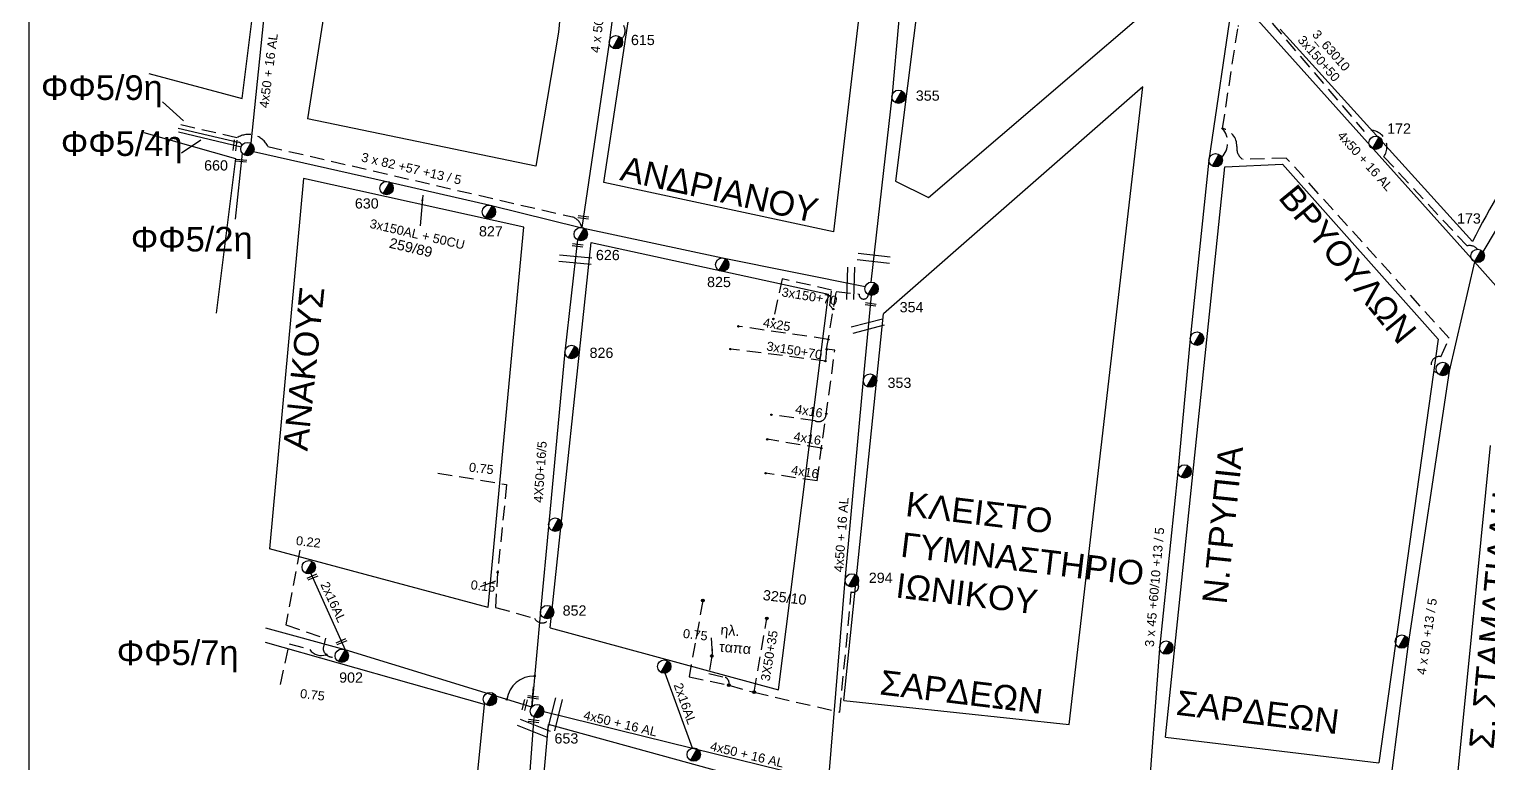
# Model space of a CAD drawing. Header units: millimetres. Extents: x 1421 to 7547, y 822 to 1863.
# Drawn here: x 5474.1 to 5731, y 1601 to 1730.2 of the extents above; entities that cross this region are included whole.
import ezdxf

# ---------------------------------------------------------------- set-up
doc = ezdxf.new("R2010")
doc.units = ezdxf.units.MM
doc.linetypes.add('DASHED', pattern=[19.05, 12.7, -6.35])
doc.layers.get('0').update_dxf_attribs({"lineweight": 30})
for name, color, linetype, lineweight in [('2x16', 7, 'Continuous', 30), ('3x45+60_10+13_5', 7, 'Continuous', 30), ('3x50+35+13_5', 7, 'Continuous', 30), ('3x82+57+13_5', 7, 'Continuous', 30), ('4x50+13_5', 7, 'Continuous', 30), ('4x50+16_5', 7, 'Continuous', 30), ('TEXT_ΔΙΑΦΟΡΑ', 7, 'Continuous', 30), ('TEXT_ΚΑΛΩΔΙΩΝ', 7, 'Continuous', 30), ('Άγνωστα', 7, 'Continuous', 30), ('Άγνωστο εναέριο καλώδιο', 7, 'Continuous', 30), ('Άγνωστο Υπόγειο Καλώδιο', 7, 'DASHED', 30), ('Γυμνά εναέρια ΧΤ και ΦΟΠ (3Φ)   4x50+16AL', 7, 'Continuous', 30), ('Επιγραφές - Σχήματα', 7, 'Continuous', 30), ('Καλωδια Χ.Τ. 3x50+35', 7, 'Continuous', 30), ('Καλώδια ΧΤ   3x150+70AL', 7, 'DASHED', 30), ('Καλώδια ΧΤ   3x150AL+50CU', 7, 'DASHED', 30), ('Μηχανική τομή', 7, 'Continuous', 30), ('Στύλος ΦΜ', 7, 'Continuous', 30), ('Στύλος ΦΜ @ 1', 7, 'Continuous', 30), ('Συνδέσεις', 7, 'Continuous', 30), ('Τομή', 7, 'Continuous', 30), ('Υπόβαθρο ΔΕΗ', 7, 'Continuous', 30), ('Υπόγεια Καλώδια Δικτύου ΧΤ   .075', 7, 'DASHED', 30), ('Υπόγεια Καλώδια Δικτύου ΧΤ   .15', 7, 'DASHED', 30), ('Υπόγεια Καλώδια Δικτύου ΧΤ  .0225', 7, 'DASHED', 30), ('Υπόγεια Καλώδια Δικτύου ΧΤ  4x16AL', 7, 'DASHED', 30), ('Υπόγεια Καλώδια Δικτύου ΧΤ  4X25', 7, 'DASHED', 30)]:
    doc.layers.add(name, color=color, linetype=linetype, lineweight=lineweight)
doc.styles.add('arial', font='arial.ttf')
doc.styles.get("Standard").update_dxf_attribs({"font": 'arial.ttf'})
doc.linetypes.add('SYN_LINE', pattern='A,0.5,-0.0001,["/\\/\\/\\/",Standard,S=0.1,R=0,X=0,Y=-0.05],-0.25', length=0.7501)
doc.dimstyles.new('ISO-25', dxfattribs={"dimtxt": 2.5, "dimasz": 2.5, "dimexe": 1.25, "dimexo": 0.625, "dimtad": 1, "dimtxsty": 'Standard', "dimcen": 2.5, "dimadec": 0, "dimazin": 0, "dimtfac": 1, "dimtmove": 0, "dimatfit": 3, "dimfxl": 1, "dimarcsym": 0})

# ---------------------------------------------------------------- blocks, each defined once
blk = doc.blocks.new('ΥΠΑΡΧΩΝ ΤΣΙΜΕΝΤΕΝΙΟΣ ΣΤΥΛΟΣ')
at = {"layer": 'Στύλος ΦΜ'}
blk.add_hatch(color=7, dxfattribs=at).paths.add_polyline_path([(-1.29, -2.28, 0.574793), (2.62, 0, 0.268822), (1.3, 2.27)])
at = {"layer": 'Στύλος ΦΜ', "color": 7}
blk.add_line((-1.29, -2.28), (1.3, 2.27), dxfattribs=at)
blk.add_circle((0, 0), 2.62, dxfattribs=at)
at = {"layer": 'Στύλος ΦΜ', "flags": 4}
for tag, p in [('ΑΡΙΘΜΟΣ', (-4.68, 8.05)), ('ΤΥΠΟΣ', (-4.91, 3.03))]:
    blk.add_attdef(tag, p, '', height=4, dxfattribs=at)
blk = doc.blocks.new('ΜΗΧΑΝΙΚΗ ΤΟΜΗ')
at = {"layer": 'Μηχανική τομή', "lineweight": -3, "ltscale": 40}
for p, q in [((-3.8, 1.2), (3.8, 1.2)), ((3.8, -0.4), (-3.8, -0.4))]:
    blk.add_line(p, q, dxfattribs=at)
blk = doc.blocks.new('ΤΟΜΗ')
at = {"layer": 'Τομή', "lineweight": -3, "ltscale": 40}
for p, q in [((-11.4, 1.1), (11.4, 1.1)), ((11.4, -3.6), (-11.4, -3.6))]:
    blk.add_line(p, q, dxfattribs=at)
blk = doc.blocks.new('_ΣΥΝΔΕΣΗ')
at = {"layer": 'Συνδέσεις', "linetype": 'SYN_LINE', "ltscale": 40}
blk.add_hatch(color=256, dxfattribs=at).paths.add_polyline_path([(0.5, -0.01, 1), (-0.5, -0.01, 1)])
at = {"layer": 'Συνδέσεις'}
blk.add_circle((0, -0.01), 0.5, dxfattribs=at)

msp = doc.modelspace()

# ---------------------------------------------------------------- linework, layer by layer
at = {"linetype": 'Continuous', "lineweight": -3, "ltscale": 0.2}
msp.add_lwpolyline([(5474.15, 1851.64), (7546.99, 1855.83), (7546.99, 826.44), (5474.15, 822.25)], close=True, dxfattribs=at)
at = {"color": 5, "linetype": 'DASHED', "lineweight": -3, "ltscale": 0.2}
msp.add_lwpolyline([(5722.1, 1669.7, -0.972507), (5722.7, 1672.54), (5724.18, 1675.82), (5695.5, 1707.54), (5687.82, 1707.28, -0.281456), (5686.8, 1709.58, 0.362085), (5684.28, 1712.74)], format="xyb", dxfattribs=at)
at = {"color": 10, "lineweight": -3, "ltscale": 0.2}
msp.add_arc((5525.6, 1622.44), 2.53, 215.943, 289.6339, dxfattribs=at)
at = {"layer": '2x16', "color": 10, "lineweight": -3, "ltscale": 0.2}
msp.add_lwpolyline([(5523.74, 1634.34), (5529.79, 1620.89)], dxfattribs=at)
at = {"layer": '2x16', "color": 27, "lineweight": -3, "ltscale": 0.2}
msp.add_lwpolyline([(5590.93, 1603.62), (5586.12, 1616.8)], dxfattribs=at)
at = {"layer": '3x45+60_10+13_5', "color": 6, "lineweight": -3, "ltscale": 0.2}
msp.add_lwpolyline([(5686.05, 1735.53), (5681.89, 1707.18), (5678.6, 1675.71), (5676.42, 1652.29), (5673.19, 1621.17), (5670.98, 1592)], dxfattribs=at)
at = {"layer": '3x50+35+13_5', "color": 5, "lineweight": -3, "ltscale": 0.2}
msp.add_lwpolyline([(5562.99, 1609.08), (5561.11, 1583.67), (5558.62, 1555.78), (5556.42, 1533.03)], dxfattribs=at)
at = {"layer": '3x82+57+13_5', "color": 6, "linetype": 'DASHED', "lineweight": -3, "ltscale": 0.2}
msp.add_lwpolyline([(5500.83, 1713.42), (5510.8, 1711.14, -0.441539), (5516.18, 1709.57), (5569.79, 1697.16, -0.263479), (5571.45, 1695.31)], format="xyb", dxfattribs=at)
at = {"layer": '4x50+13_5', "color": 5, "lineweight": -3, "ltscale": 0.2}
msp.add_lwpolyline([(5728.62, 1689.27), (5724.18, 1670.01), (5716.96, 1621.95), (5712.23, 1585.12)], dxfattribs=at)
at = {"layer": '4x50+16_5', "color": 6, "lineweight": -3, "ltscale": 0.2}
msp.add_lwpolyline([(5582.61, 1789.88), (5580.7, 1762.2), (5576.3, 1727.83), (5571.45, 1695.31)], dxfattribs=at)
at = {"layer": '4x50+16_5', "color": 10, "lineweight": -3, "ltscale": 0.2}
for points in [[(5570.69, 1693.12), (5568.47, 1673.41), (5565.64, 1643.21), (5564.18, 1627.73), (5562.64, 1610.83), (5562.96, 1614.39)], [(5562.64, 1610.83), (5529.79, 1620.89), (5515.81, 1624.72)]]:
    msp.add_lwpolyline(points, dxfattribs=at)
at = {"layer": 'Άγνωστα', "color": 30, "lineweight": -3, "ltscale": 0.2}
msp.add_arc((5510.88, 1709.64), 0.713, 9.4939, 84.0235, dxfattribs=at)
at = {"layer": 'Άγνωστο εναέριο καλώδιο', "color": 62, "lineweight": -3, "ltscale": 0.2}
msp.add_lwpolyline([(5622.38, 1685.67), (5626.15, 1718.8), (5628.39, 1743.72)], dxfattribs=at)
at = {"layer": 'Άγνωστο εναέριο καλώδιο', "color": 30, "lineweight": -3, "ltscale": 0.2}
for points in [[(5500.38, 1712.81), (5510.96, 1710.35)], [(5511.65, 1708.39), (5510.43, 1696.77)]]:
    msp.add_lwpolyline(points, dxfattribs=at)
at = {"layer": 'Άγνωστο Υπόγειο Καλώδιο', "color": 27, "lineweight": -3, "ltscale": 0.2}
for points in [[(5614.57, 1673.85), (5616.25, 1684.03), (5620.27, 1683.58, 1.014162), (5621.9, 1683.47, -128.282968)], [(5594.35, 1619.82), (5593.84, 1616.72), (5596.69, 1616.05, -0.424094), (5597.33, 1614.68)]]:
    msp.add_lwpolyline(points, format="xyb", dxfattribs=at)
msp.add_lwpolyline([(5612.88, 1650.67), (5616.02, 1673.7), (5614.57, 1673.85)], dxfattribs=at)
at = {"layer": 'Γυμνά εναέρια ΧΤ και ΦΟΠ (3Φ)   4x50+16AL', "color": 27, "lineweight": -3, "ltscale": 0.2}
for points in [[(5517.35, 1750.8), (5513.16, 1710.14)], [(5614.95, 1598.23), (5617.84, 1633.21), (5621.05, 1668.53), (5622.47, 1683.32)], [(5564.75, 1610.03), (5590.93, 1603.62), (5614.55, 1597.79)]]:
    msp.add_lwpolyline(points, dxfattribs=at)
at = {"layer": 'Γυμνά εναέρια ΧΤ και ΦΟΠ (3Φ)   4x50+16AL', "color": 85, "lineweight": -3, "ltscale": 0.2}
msp.add_lwpolyline([(5687.44, 1735.21), (5728.62, 1689.27), (5750.07, 1665.15), (5766.45, 1645.61), (5785.75, 1624.62), (5799, 1612.07)], dxfattribs=at)
at = {"layer": 'Γυμνά εναέρια ΧΤ και ΦΟΠ (3Φ)   4x50+16AL', "color": 6, "lineweight": -3, "ltscale": 0.2}
msp.add_lwpolyline([(5730.15, 1690.99), (5735.03, 1699.17), (5741.92, 1711.01), (5745.67, 1715.72), (5756.3, 1726.26), (5761.75, 1731.81)], dxfattribs=at)
at = {"layer": 'Καλωδια Χ.Τ. 3x50+35', "color": 27, "linetype": 'DASHED', "lineweight": -3, "ltscale": 0.2}
msp.add_lwpolyline([(5601.79, 1613.43), (5604.04, 1626.45)], dxfattribs=at)
at = {"layer": 'Καλώδια ΧΤ   3x150+70AL', "color": 6, "lineweight": -3, "ltscale": 0.2}
msp.add_lwpolyline([(5644.56, 1780.5, -0.218678), (5647.34, 1780.09), (5672.22, 1754.77, -0.531552), (5677.84, 1747.91), (5684.49, 1741.28, -0.510454), (5690.52, 1734.18), (5709.2, 1712.23, -0.74456), (5712.68, 1707.76), (5727.32, 1692.06, -0.293459), (5729.15, 1691.47)], format="xyb", dxfattribs=at)
at = {"layer": 'Καλώδια ΧΤ   3x150+70AL', "color": 5, "lineweight": -3, "ltscale": 0.2}
msp.add_lwpolyline([(5684.14, 1707.63, 0.377896), (5684.28, 1712.74), (5687, 1730.72, -0.049389), (5688.61, 1734.35, 0.52585), (5685.01, 1739.53)], format="xyb", dxfattribs=at)
at = {"layer": 'Καλώδια ΧΤ   3x150+70AL', "color": 27, "lineweight": -3, "ltscale": 0.2}
for points in [[(5615.74, 1680.91), (5615.12, 1681.58), (5615.42, 1684.29), (5606.71, 1686.26), (5605.2, 1679.19)], [(5614.57, 1673.85), (5614.35, 1671.77), (5597.63, 1673.89)]]:
    msp.add_lwpolyline(points, dxfattribs=at)
at = {"layer": 'Καλώδια ΧΤ   3x150AL+50CU', "color": 5, "linetype": 'Continuous', "lineweight": -3, "ltscale": 0.2}
for points in [[(5500.46, 1712.18), (5511.46, 1709.5)], [(5513.67, 1708.68), (5537.36, 1703.37), (5555.33, 1699.21)], [(5555.33, 1699.21), (5571.23, 1695.32), (5596.23, 1689.93), (5621.37, 1684.88)]]:
    msp.add_lwpolyline(points, dxfattribs=at)
at = {"layer": 'Υπόβαθρο ΔΕΗ', "lineweight": -3, "ltscale": 0.2}
msp.add_line((5500.97, 1708.43), (5504.36, 1710.72), dxfattribs=at)
for points in [[(5575.35, 1703.2), (5582.89, 1753.3), (5586.88, 1811.81)], [(5495.24, 1722.43), (5511.65, 1718), (5521.78, 1799.34), (5507.13, 1802.71)], [(5535.98, 1796.16), (5523.14, 1714.45)], [(5572.82, 1787.77), (5567.38, 1729.71), (5563.36, 1706.09)], [(5625.63, 1778.44), (5615.78, 1694.51)], [(5626.67, 1703.47), (5632.52, 1700.58), (5670.35, 1733), (5635.23, 1771.14), (5626.67, 1703.47)], [(5728.27, 1692.83), (5694.42, 1730.23)], [(5670.23, 1720.09), (5624.58, 1680.07)], [(5657.28, 1607.76), (5670.23, 1720.09)], [(5497.6, 1717.45), (5501.35, 1714.06)], [(5563.36, 1706.09), (5523.14, 1714.45)], [(5494.36, 1712.04), (5510.45, 1707.44)], [(5510.45, 1707.44), (5507.1, 1680.23)], [(5674.22, 1605.52), (5684.7, 1705.98)], [(5684.7, 1705.98), (5694.86, 1706.44)], [(5694.86, 1706.44), (5722.22, 1675.62), (5711.77, 1601.03)], [(5522.48, 1703.94), (5516.46, 1638.7)], [(5561.22, 1695.37), (5522.48, 1703.94)], [(5615.78, 1694.51), (5575.35, 1703.2)], [(5554.97, 1628.35), (5561.22, 1695.37)], [(5565.88, 1624.79), (5573.11, 1692.65)], [(5573.11, 1692.65), (5614.91, 1683.58)], [(5606.07, 1613.86), (5614.91, 1683.58)], [(5617.61, 1611.96), (5624.58, 1680.07)], [(5731.41, 1656.88), (5725.63, 1598.97)], [(5554.97, 1628.35), (5516.46, 1638.7)], [(5565.88, 1624.79), (5606.07, 1613.86)], [(5554.33, 1611.28), (5515.75, 1622.23)], [(5546.75, 1535.41), (5554.33, 1611.28)], [(5617.61, 1611.96), (5657.28, 1607.76)], [(5558.89, 1532.87), (5565.6, 1607.75)], [(5605.24, 1596.85), (5565.6, 1607.75)], [(5674.22, 1605.52), (5711.77, 1601.03)]]:
    msp.add_lwpolyline(points, dxfattribs=at)
for centre, radius, start, end in [((1822.43, 166.52), 4227.5, 21.6529, 23.01313), ((5859.65, 1626.31), 147.26, 137.1856, 153.1471)]:
    msp.add_arc(centre, radius, start, end, dxfattribs=at)
at = {"layer": 'Υπόβαθρο ΔΕΗ', "lineweight": -3}
msp.add_arc((5563.05, 1611.44), 4.86, 88.9997, 171.3091, dxfattribs=at)
at = {"layer": 'Υπόγεια Καλώδια Δικτύου ΧΤ   .075', "color": 10, "lineweight": -3, "ltscale": 0.2}
for points in [[(5546.12, 1652.05), (5558.22, 1650.04), (5556.62, 1634.56)], [(5518.43, 1614.83), (5519.92, 1621.98), (5523.56, 1620.96)]]:
    msp.add_lwpolyline(points, dxfattribs=at)
at = {"layer": 'Υπόγεια Καλώδια Δικτύου ΧΤ   .075', "color": 27, "lineweight": -3, "ltscale": 0.2}
msp.add_lwpolyline([(5592.78, 1629.6), (5590.33, 1616.15), (5597.33, 1614.68)], dxfattribs=at)
at = {"layer": 'Υπόγεια Καλώδια Δικτύου ΧΤ   .15', "color": 10, "lineweight": -3, "ltscale": 0.2}
msp.add_lwpolyline([(5556.62, 1634.56), (5556.25, 1628.37), (5563.11, 1626.49, 0.611827), (5565.85, 1626.49)], format="xyb", dxfattribs=at)
at = {"layer": 'Υπόγεια Καλώδια Δικτύου ΧΤ   .15', "color": 27, "lineweight": -3, "ltscale": 0.2}
msp.add_lwpolyline([(5597.33, 1614.68), (5601.79, 1613.43), (5616.9, 1609.94), (5618.91, 1631.11, 0.692722), (5620.06, 1632.58)], format="xyb", dxfattribs=at)
at = {"layer": 'Υπόγεια Καλώδια Δικτύου ΧΤ   .15', "color": 6, "lineweight": -3, "ltscale": 0.2}
msp.add_arc((5577.12, 1729.9), 1.96, 314.7874, 52.9396, dxfattribs=at)
at = {"layer": 'Υπόγεια Καλώδια Δικτύου ΧΤ  .0225', "color": 10, "lineweight": -3, "ltscale": 0.2}
msp.add_lwpolyline([(5521.82, 1638.48), (5519.32, 1625.31), (5526.32, 1622.94), (5525.9, 1621.22)], dxfattribs=at)
msp.add_arc((5527.55, 1621.3), 1.66, 182.8635, 286.8411, dxfattribs=at)
at = {"layer": 'Υπόγεια Καλώδια Δικτύου ΧΤ  4x16AL', "color": 27, "lineweight": -3, "ltscale": 0.2}
msp.add_lwpolyline([(5614.49, 1662.49, -0.548676), (5612.55, 1661.23), (5604.84, 1662.31)], format="xyb", dxfattribs=at)
for points in [[(5613.66, 1656.43), (5604.11, 1657.99)], [(5612.88, 1650.67), (5603.81, 1652.02)]]:
    msp.add_lwpolyline(points, dxfattribs=at)
at = {"layer": 'Υπόγεια Καλώδια Δικτύου ΧΤ  4X25', "color": 27, "lineweight": -3, "ltscale": 0.2}
msp.add_lwpolyline([(5614.86, 1675.59), (5599.04, 1677.89)], dxfattribs=at)

# ---------------------------------------------------------------- block references
at = {"layer": 'Μηχανική τομή', "lineweight": -3}
for p, xscale, yscale, zscale, rotation in [((5510.28, 1709.79), 0.249999999999919, 0.249999999999919, 0.249999999999919, 262.284307898443), ((5511.51, 1707.17), 0.2499999999999189, 0.2499999999999189, 0.2499999999999189, 174.4073774021438), ((5571.76, 1697.19), 0.2499999999999189, 0.2499999999999189, 0.2499999999999189, 172.3163056354099), ((5570.73, 1692.27), 0.2499999999999189, 0.2499999999999189, 0.2499999999999189, 172.3163056354099), ((5622.33, 1681.85), 0.2499999999999189, 0.2499999999999189, 0.2499999999999189, 172.3163056354099), ((5523.98, 1633.81), 0.2499999999999189, 0.2499999999999189, 0.2499999999999189, 203.4656424513725), ((5529.1, 1622.42), 0.2499999999999189, 0.2499999999999189, 0.2499999999999189, 203.4656424513725), ((5561.31, 1611.24), 0.2499999999999189, 0.2499999999999189, 0.2499999999999189, 255.7712108093459), ((5562.9, 1612.67), 0.2499999999999189, 0.2499999999999189, 0.2499999999999189, 172.3163056354099), ((5563, 1608.48), 0.2499999999999189, 0.2499999999999189, 0.2499999999999189, 172.3163056354099)]:
    msp.add_blockref('ΜΗΧΑΝΙΚΗ ΤΟΜΗ', p, dxfattribs=dict(at, xscale=xscale, yscale=yscale, zscale=zscale, rotation=rotation))
at = {"layer": 'Στύλος ΦΜ @ 1', "lineweight": -3, "ltscale": 40}
ref = msp.add_blockref('ΥΠΑΡΧΩΝ ΤΣΙΜΕΝΤΕΝΙΟΣ ΣΤΥΛΟΣ', (5577.47, 1727.93), dxfattribs=dict(at, xscale=0.4499999999998181, yscale=0.4499999999998181, zscale=0.4499999999998181))
ref.add_attrib('ΤΥΠΟΣ', '615', (5580.11, 1727.43), dxfattribs={"layer": 'Στύλος ΦΜ', "height": 1.8, "flags": 4})
ref = msp.add_blockref('ΥΠΑΡΧΩΝ ΤΣΙΜΕΝΤΕΝΙΟΣ ΣΤΥΛΟΣ', (5627.23, 1718.33), dxfattribs=dict(at, xscale=0.4499999999998181, yscale=0.4499999999998181, zscale=0.4499999999998181))
ref.add_attrib('ΤΥΠΟΣ', '355', (5630.27, 1717.63), dxfattribs={"layer": 'Στύλος ΦΜ', "height": 1.8, "flags": 4})
ref = msp.add_blockref('ΥΠΑΡΧΩΝ ΤΣΙΜΕΝΤΕΝΙΟΣ ΣΤΥΛΟΣ', (5711.24, 1710.23), dxfattribs=dict(at, xscale=0.4499999999998181, yscale=0.4499999999998181, zscale=0.4499999999998181))
ref.add_attrib('ΤΥΠΟΣ', '172', (5713.26, 1711.83), dxfattribs={"layer": 'Στύλος ΦΜ', "height": 1.8, "flags": 4})
ref = msp.add_blockref('ΥΠΑΡΧΩΝ ΤΣΙΜΕΝΤΕΝΙΟΣ ΣΤΥΛΟΣ', (5512.58, 1709.12), dxfattribs=dict(at, xscale=0.4499999999998181, yscale=0.4499999999998181, zscale=0.4499999999998181))
ref.add_attrib('ΤΥΠΟΣ', '660', (5504.95, 1705.34), dxfattribs={"layer": 'Στύλος ΦΜ', "height": 1.8, "flags": 4})
at = {"layer": 'Στύλος ΦΜ @ 1', "lineweight": -3, "ltscale": 40, "xscale": 0.4499999999998181, "yscale": 0.4499999999998181, "zscale": 0.4499999999998181}
for p in [(5683.06, 1707.16), (5679.78, 1675.72), (5723.06, 1670.38), (5677.59, 1652.33), (5566.79, 1642.96), (5523.37, 1635.46), (5715.85, 1622.37), (5674.36, 1621.3), (5585.97, 1617.96), (5555.28, 1612.24), (5591.17, 1602.46)]:
    msp.add_blockref('ΥΠΑΡΧΩΝ ΤΣΙΜΕΝΤΕΝΙΟΣ ΣΤΥΛΟΣ', p, dxfattribs=at)
at = {"layer": 'Στύλος ΦΜ @ 1', "lineweight": -3, "ltscale": 40}
ref = msp.add_blockref('ΥΠΑΡΧΩΝ ΤΣΙΜΕΝΤΕΝΙΟΣ ΣΤΥΛΟΣ', (5537.07, 1702.23), dxfattribs=dict(at, xscale=0.4499999999998181, yscale=0.4499999999998181, zscale=0.4499999999998181))
ref.add_attrib('ΤΥΠΟΣ', '630', (5531.5, 1698.64), dxfattribs={"layer": 'Στύλος ΦΜ', "height": 1.8, "flags": 4})
ref = msp.add_blockref('ΥΠΑΡΧΩΝ ΤΣΙΜΕΝΤΕΝΙΟΣ ΣΤΥΛΟΣ', (5555.09, 1698.06), dxfattribs=dict(at, xscale=0.4499999999998181, yscale=0.4499999999998181, zscale=0.4499999999998181))
ref.add_attrib('ΤΥΠΟΣ', '827', (5553.35, 1693.73), dxfattribs={"layer": 'Στύλος ΦΜ', "height": 1.8, "flags": 4})
ref = msp.add_blockref('ΥΠΑΡΧΩΝ ΤΣΙΜΕΝΤΕΝΙΟΣ ΣΤΥΛΟΣ', (5729.2, 1690.3), dxfattribs=dict(at, xscale=0.4499999999998181, yscale=0.4499999999998181, zscale=0.4499999999998181))
ref.add_attrib('ΤΥΠΟΣ', '173', (5725.56, 1695.99), dxfattribs={"layer": 'Στύλος ΦΜ', "height": 1.8, "flags": 4})
ref = msp.add_blockref('ΥΠΑΡΧΩΝ ΤΣΙΜΕΝΤΕΝΙΟΣ ΣΤΥΛΟΣ', (5571.27, 1694.14), dxfattribs=dict(at, xscale=0.4499999999998181, yscale=0.4499999999998181, zscale=0.4499999999998181))
ref.add_attrib('ΤΥΠΟΣ', '626', (5573.94, 1689.55), dxfattribs={"layer": 'Στύλος ΦΜ', "height": 1.8, "flags": 4})
ref = msp.add_blockref('ΥΠΑΡΧΩΝ ΤΣΙΜΕΝΤΕΝΙΟΣ ΣΤΥΛΟΣ', (5596.18, 1688.76), dxfattribs=dict(at, xscale=0.4499999999998181, yscale=0.4499999999998181, zscale=0.4499999999998181))
ref.add_attrib('ΤΥΠΟΣ', '825', (5593.51, 1684.8), dxfattribs={"layer": 'Στύλος ΦΜ', "height": 1.8, "flags": 4})
ref = msp.add_blockref('ΥΠΑΡΧΩΝ ΤΣΙΜΕΝΤΕΝΙΟΣ ΣΤΥΛΟΣ', (5622.48, 1684.5), dxfattribs=dict(at, xscale=0.4499999999998181, yscale=0.4499999999998181, zscale=0.4499999999998181))
ref.add_attrib('ΤΥΠΟΣ', '354', (5627.42, 1680.37), dxfattribs={"layer": 'Στύλος ΦΜ', "height": 1.8, "flags": 4})
ref = msp.add_blockref('ΥΠΑΡΧΩΝ ΤΣΙΜΕΝΤΕΝΙΟΣ ΣΤΥΛΟΣ', (5569.65, 1673.37), dxfattribs=dict(at, xscale=0.4499999999998181, yscale=0.4499999999998181, zscale=0.4499999999998181))
ref.add_attrib('ΤΥΠΟΣ', '826', (5572.82, 1672.33), dxfattribs={"layer": 'Στύλος ΦΜ', "height": 1.8, "flags": 4})
ref = msp.add_blockref('ΥΠΑΡΧΩΝ ΤΣΙΜΕΝΤΕΝΙΟΣ ΣΤΥΛΟΣ', (5622.21, 1668.33), dxfattribs=dict(at, xscale=0.4499999999998181, yscale=0.4499999999998181, zscale=0.4499999999998181))
ref.add_attrib('ΤΥΠΟΣ', '353', (5625.29, 1667.05), dxfattribs={"layer": 'Στύλος ΦΜ', "height": 1.8, "flags": 4})
ref = msp.add_blockref('ΥΠΑΡΧΩΝ ΤΣΙΜΕΝΤΕΝΙΟΣ ΣΤΥΛΟΣ', (5619.02, 1633.14), dxfattribs=dict(at, xscale=0.4499999999998181, yscale=0.4499999999998181, zscale=0.4499999999998181))
ref.add_attrib('ΤΥΠΟΣ', '294', (5621.99, 1632.7), dxfattribs={"layer": 'Στύλος ΦΜ', "height": 1.8, "flags": 4})
ref = msp.add_blockref('ΥΠΑΡΧΩΝ ΤΣΙΜΕΝΤΕΝΙΟΣ ΣΤΥΛΟΣ', (5565.35, 1627.56), dxfattribs=dict(at, xscale=0.4499999999998181, yscale=0.4499999999998181, zscale=0.4499999999998181))
ref.add_attrib('ΤΥΠΟΣ', '852', (5568.08, 1626.94), dxfattribs={"layer": 'Στύλος ΦΜ', "height": 1.8, "flags": 4})
ref = msp.add_blockref('ΥΠΑΡΧΩΝ ΤΣΙΜΕΝΤΕΝΙΟΣ ΣΤΥΛΟΣ', (5529.2, 1619.87), dxfattribs=dict(at, xscale=0.4499999999998181, yscale=0.4499999999998181, zscale=0.4499999999998181))
ref.add_attrib('ΤΥΠΟΣ', '902', (5528.73, 1615.13), dxfattribs={"layer": 'Στύλος ΦΜ', "height": 1.8, "flags": 4})
ref = msp.add_blockref('ΥΠΑΡΧΩΝ ΤΣΙΜΕΝΤΕΝΙΟΣ ΣΤΥΛΟΣ', (5563.57, 1610.11), dxfattribs=dict(at, xscale=0.4499999999998181, yscale=0.4499999999998181, zscale=0.4499999999998181))
ref.add_attrib('ΤΥΠΟΣ', '653', (5566.64, 1604.41), dxfattribs={"layer": 'Στύλος ΦΜ', "height": 1.8, "flags": 4})
at = {"layer": 'Συνδέσεις', "lineweight": -3}
for p, xscale, yscale, zscale in [((5684.28, 1712.74), 0.25, 0.25, 0.25), ((5615.74, 1680.92), 0.25, 0.25, 0.25), ((5599.04, 1677.89), 0.25, 0.25, 0.25), ((5605.2, 1679.19), 0.25, 0.25, 0.25), ((5614.86, 1675.59), 0.25, 0.25, 0.25), ((5597.63, 1673.89), 0.25, 0.25, 0.25), ((5614.57, 1673.85), 0.25, 0.25, 0.25), ((5614.35, 1671.77), 0.25, 0.25, 0.25), ((5604.84, 1662.32), 0.25, 0.25, 0.25), ((5614.49, 1662.49), 0.25, 0.25, 0.25), ((5604.11, 1657.99), 0.25, 0.25, 0.25), ((5613.66, 1656.43), 0.25, 0.25, 0.25), ((5603.81, 1652.02), 0.25, 0.25, 0.25), ((5556.62, 1634.57), 0.25, 0.25, 0.25), ((5592.78, 1629.61), 0.4777242751394019, 0.4777242751394019, 0.4777242751394019), ((5604.04, 1626.46), 0.4777242751394019, 0.4777242751394019, 0.4777242751394019), ((5526.45, 1620.06), 0.25, 0.25, 0.25), ((5594.35, 1619.83), 0.4777242751394019, 0.4777242751394019, 0.4777242751394019), ((5563.14, 1616.3), 0.25, 0.25, 0.25), ((5597.33, 1614.68), 0.4777242751394019, 0.4777242751394019, 0.4777242751394019), ((5601.79, 1613.44), 0.4777242751394019, 0.4777242751394019, 0.4777242751394019), ((5558.25, 1612.18), 0.25, 0.25, 0.25)]:
    msp.add_blockref('_ΣΥΝΔΕΣΗ', p, dxfattribs=dict(at, xscale=xscale, yscale=yscale, zscale=zscale))
at = {"layer": 'Τομή', "lineweight": -3, "xscale": 0.2499999999998873, "yscale": 0.2499999999998873, "zscale": 0.2499999999998873}
for p, rotation in [((5570.28, 1689.34), 174.6770856303615), ((5622.82, 1689.56), 173.3897878554821), ((5618.48, 1685.47), 88.45819813457139), ((5621.87, 1677.64), 194.6504887799861), ((5566.45, 1609.61), 75.91874783039991), ((5562.89, 1606.79), 158.1435445117442)]:
    msp.add_blockref('ΤΟΜΗ', p, dxfattribs=dict(at, rotation=rotation))

# ---------------------------------------------------------------- texts
at = {"lineweight": -3, "ltscale": 40, "char_height": 4, "width": 51.2353, "attachment_point": 1, "style": 'arial'}
for s, insert in [('{\\H1.083x;ΦΦ5/9η}', (5476.23, 1722.1)), ('{\\H1.083x;ΦΦ5/4η}', (5479.72, 1712.24)), ('{\\H1.083x;ΦΦ5/2η}', (5492.05, 1695.41)), ('{\\H1.083x;ΦΦ5/7η}', (5489.57, 1622.57))]:
    msp.add_mtext(s, dxfattribs=dict(at, insert=insert))
at = {"lineweight": -3, "ltscale": 40, "char_height": 4, "attachment_point": 1, "style": 'arial'}
for s, insert, width, rotation in [('{\\H1.083x;ANΔΡΙΑΝΟΥ}', (5578.92, 1707.93), 35.3422, 347.5359), ('{\\H1.083x;ΒΡΥΟΥΛΩΝ}', (5697.28, 1703.27), 35.3422, 309.4151), ('{\\H1.083x;ΑΝΑΚΟΥΣ}', (5518.83, 1656.27), 35.3422, 84.0333), ('{\\H1.083x;Ν.ΤΡΥΠΙΑ}', (5680.67, 1629.29), 35.3422, 84), ('{\\H1.083x;ΚΛΕΙΣΤΟ ΓΥΜΝΑΣΤΗΡΙΟ ΙΩΝΙΚΟΥ}', (5628.82, 1648.8), 35.3422, 353.1035), ('{\\H1.083x;Σ. ΣΤΑΜΑΤΙΑΔΗ (ΡΑΙΔΕΣΤΟΥ)}', (5727.67, 1603.71), 53.8262, 84.6975), ('{\\H1.083x;ΣΑΡΔΕΩΝ}', (5624.29, 1617.38), 35.3422, 353.1035), ('{\\H1.083x;ΣΑΡΔΕΩΝ}', (5676.46, 1613.8), 35.3422, 353.1035)]:
    msp.add_mtext(s, dxfattribs=dict(at, insert=insert, width=width, rotation=rotation))
at = {"layer": 'TEXT_ΔΙΑΦΟΡΑ', "lineweight": -3}
note = msp.add_mtext_dynamic_manual_height_columns('325/10\\P', width=1.8, gutter_width=1.63, heights=[0.0453, 0], dxfattribs=dict(at, insert=(5600.06, 1631.89), char_height=1.8, attachment_point=1, rotation=353.3176))
at = {"layer": 'TEXT_ΔΙΑΦΟΡΑ', "color": 7, "lineweight": -3}
note = msp.add_mtext_dynamic_manual_height_columns('ηλ. ', width=1.8, gutter_width=1.64, heights=[0.0453, 0], dxfattribs=dict(at, insert=(5592.53, 1625.66), char_height=1.8, attachment_point=1, rotation=355.349))
for column, words in zip(note.columns.linked_columns, ['ταπα']):
    column.text = words
at = {"layer": 'TEXT_ΚΑΛΩΔΙΩΝ', "lineweight": -3, "ltscale": 0.2, "style": 'arial'}
for s, rotation, p in [('4 x 50 +16 / 5 AL', 83.1286, (5574.56, 1725.97)), ('4x50 + 16 AL', 82.6183, (5516.24, 1716.27)), ('3x150+50', 311.11, (5697.39, 1728.26)), ('3_63010', 311, (5699.95, 1729.24)), ('4x50 + 16 AL', 312.0589, (5704.39, 1711.38)), ('3 x 82 +57 +13 / 5', 346.7286, (5532.51, 1706.97)), ('3x150AL + 50CU', 346.9608, (5533.99, 1695.27)), ('4x50 + 16 AL', 85.724, (5617.45, 1634.53)), ('3 x 45 +60/10 +13 / 5', 84.9779, (5672.17, 1621.36)), ('2x16AL', 294.7463, (5525.39, 1632.44)), ('4 x 50 +13 / 5', 81.5298, (5720.05, 1616.41)), ('2x16AL', 289.7501, (5587.6, 1614.74)), ('4x50 + 16 AL', 346.5768, (5571.63, 1608.7)), ('4x50 + 16 AL', 346.5768, (5593.94, 1603.23))]:
    msp.add_text(s, height=1.6, rotation=rotation, dxfattribs=at).set_placement(p)
at = {"layer": 'TEXT_ΚΑΛΩΔΙΩΝ', "lineweight": -3, "char_height": 1.6, "attachment_point": 1}
for s, gutter_width, insert, rotation in [('3x150+70', 1.63, (5606.81, 1684.77), 350.7175), ('4x25', 1.63, (5603.53, 1679.38), 350.7175), ('3x150+70', 1.63, (5604.14, 1675.24), 350.7175), ('4X50+16/5', 12.5, (5562.96, 1646.88), 86.1501), ('0.22', 1.63, (5521.24, 1640.98), 353.3176), ('3X50+35', 12.5, (5602.93, 1615.56), 80.514)]:
    msp.add_mtext_dynamic_manual_height_columns(s, width=1.8, gutter_width=gutter_width, heights=[0.0453], dxfattribs=dict(at, insert=insert, rotation=rotation))
at = {"layer": 'TEXT_ΚΑΛΩΔΙΩΝ', "lineweight": -3}
note = msp.add_mtext_dynamic_manual_height_columns('4x16\\P', width=1.8, gutter_width=1.63, heights=[0.0453, 0], dxfattribs=dict(at, insert=(5605.82, 1664.7), char_height=1.6, attachment_point=1, rotation=350.7175))
note = msp.add_mtext_dynamic_manual_height_columns('4x16\\P', width=1.8, gutter_width=1.63, heights=[0.0453, 0], dxfattribs=dict(at, insert=(5605.53, 1659.89), char_height=1.6, attachment_point=1, rotation=350.7175))
note = msp.add_mtext_dynamic_manual_height_columns('0.75\\P', width=1.8, gutter_width=1.63, heights=[0.0453, 0], dxfattribs=dict(at, insert=(5548.29, 1654.31), char_height=1.6, attachment_point=1, rotation=353.3176))
note = msp.add_mtext_dynamic_manual_height_columns('4x16\\P', width=1.8, gutter_width=1.63, heights=[0.0453, 0], dxfattribs=dict(at, insert=(5605.11, 1653.99), char_height=1.6, attachment_point=1, rotation=350.7175))
note = msp.add_mtext_dynamic_manual_height_columns('0.15\\P', width=1.8, gutter_width=1.63, heights=[0.0453, 0], dxfattribs=dict(at, insert=(5548.6, 1633.59), char_height=1.6, attachment_point=1, rotation=353.3176))
note = msp.add_mtext_dynamic_manual_height_columns('0.75\\P', width=1.8, gutter_width=1.63, heights=[0.0453, 0], dxfattribs=dict(at, insert=(5585.97, 1625.02), char_height=1.6, attachment_point=1, rotation=353.3176))
note = msp.add_mtext_dynamic_manual_height_columns('0.75\\P', width=1.8, gutter_width=1.63, heights=[0.0453, 0], dxfattribs=dict(at, insert=(5518.56, 1614.44), char_height=1.6, attachment_point=1, rotation=353.3176))
at = {"layer": 'Καλώδια ΧΤ   3x150+70AL', "lineweight": -3, "ltscale": 0.2, "style": 'arial'}
msp.add_text('259/89', height=1.8, rotation=346.9608, dxfattribs=at).set_placement((5537.41, 1691.76))

# ---------------------------------------------------------------- leaders
at = {"layer": 'Επιγραφές - Σχήματα', "lineweight": -3, "ltscale": 40}
for points in [[(5543.44, 1700.97), (5542.98, 1695.6)], [(5556.27, 1633.02), (5553.58, 1631.98)], [(5594.46, 1620.12), (5594.31, 1623.05)]]:
    msp.add_leader(points, dimstyle='ISO-25', override={"dimasz": 1, "dimtad": 0}, dxfattribs=at)

doc.saveas('drawing.dxf')
